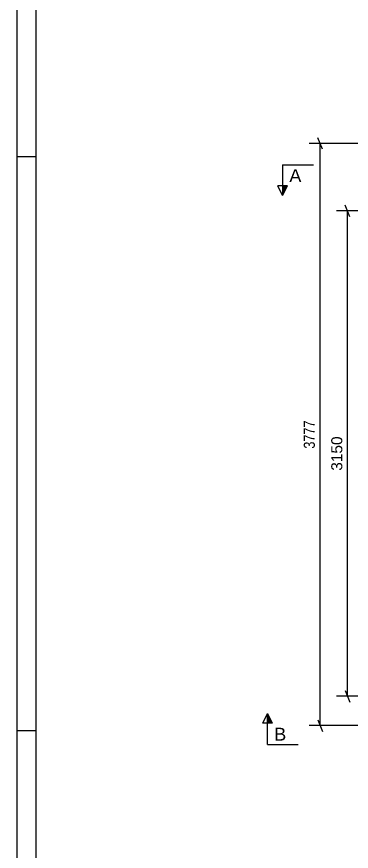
# Model space of a CAD drawing. Header units: millimetres. Extents: x 0 to 841, y 0 to 594.
# Drawn here: x 0 to 86.9, y 266.7 to 483.3 of the extents above; entities that cross this region are included whole.
import ezdxf

# ---------------------------------------------------------------- set-up
doc = ezdxf.new("R2010")
doc.units = ezdxf.units.MM
doc.styles.add('Arial', font='arial.ttf', dxfattribs={"height": 0.2})
doc.styles.add('Arial Narrow', font='ARIALN.TTF', dxfattribs={"height": 0.2})

# ---------------------------------------------------------------- blocks, each defined once
blk = doc.blocks.new('Unknown-318895881-1113')
at = {"color": 5, "linetype": 'Continuous'}
for p, q in [((0, 594), (0, 0)), ((5, 589), (5, 5)), ((5, 447), (0, 447)), ((5, 298), (0, 298))]:
    blk.add_line(p, q, dxfattribs=at)
blk = doc.blocks.new('StraightDimension-318895881-23010 - 3783')
at = {"color": 7, "linetype": 'Continuous'}
for p, q in [((79.36, 448.93), (78.16, 451.93)), ((137.19, 450.43), (75.91, 450.43)), ((78.76, 299.33), (78.76, 450.43)), ((215.85, 299.33), (75.91, 299.33)), ((78.16, 300.83), (79.36, 297.83))]:
    blk.add_line(p, q, dxfattribs=at)
at = {"color": 0}
blk.add_wipeout([(78.01, 379.13), (73.81, 379.13), (73.81, 370.62), (78.01, 370.62)], dxfattribs=at)
at = {"color": 3, "style": 'Arial Narrow'}
blk.add_text('3777', height=2.863, rotation=90.0002, dxfattribs=at).set_placement((77.41, 371.22))
blk = doc.blocks.new('StraightDimension-318895881-4724 - 3783')
at = {"color": 7, "linetype": 'Continuous'}
for p, q in [((86.49, 431.42), (85.29, 434.42)), ((119.66, 432.92), (83.04, 432.92)), ((85.89, 306.92), (85.89, 432.92)), ((85.29, 308.42), (86.49, 305.42)), ((101.24, 306.92), (83.04, 306.92))]:
    blk.add_line(p, q, dxfattribs=at)
at = {"color": 0}
blk.add_wipeout([(85.14, 374.97), (80.94, 374.97), (80.94, 364.88), (85.14, 364.88)], dxfattribs=at)
at = {"color": 3, "style": 'Arial'}
blk.add_text('3150', height=2.865, rotation=90.0002, dxfattribs=at).set_placement((84.54, 365.48))
blk = doc.blocks.new('SectionMark-318895881-5172 - 3783')
at = {"color": 6, "linetype": 'Continuous'}
for p in [(63.87, 299.92), (65.12, 294.42)]:
    blk.add_line(p, (65.12, 302.42), dxfattribs=at)
at = {"color": 0, "linetype": 'Continuous'}
blk.add_wipeout([(69.98, 295.42), (69.98, 298.92), (66.87, 298.92), (66.87, 295.42)], dxfattribs=at)
at = {"linetype": 'Continuous'}
blk.add_hatch(color=6, dxfattribs=at).paths.add_polyline_path([(66.37, 299.92), (65.12, 299.92), (65.12, 302.42)])
at = {"color": 6, "linetype": 'Continuous'}
for p, q in [((65.12, 302.42), (66.37, 299.92)), ((66.37, 299.92), (63.87, 299.92)), ((65.12, 294.42), (73.12, 294.42))]:
    blk.add_line(p, q, dxfattribs=at)
at = {"color": 3, "linetype": 'Continuous', "style": 'Arial'}
blk.add_text('B', height=3.34, dxfattribs=at).set_placement((66.87, 295.42))
blk = doc.blocks.new('SectionMark-318895881-5174 - 3783')
at = {"color": 6, "linetype": 'Continuous'}
for p, q in [((69.05, 444.92), (69.05, 436.92)), ((69.05, 436.92), (67.8, 439.42))]:
    blk.add_line(p, q, dxfattribs=at)
at = {"color": 0, "linetype": 'Continuous'}
blk.add_wipeout([(73.91, 440.42), (73.91, 443.92), (70.8, 443.92), (70.8, 440.42)], dxfattribs=at)
at = {"linetype": 'Continuous'}
blk.add_hatch(color=6, dxfattribs=at).paths.add_polyline_path([(69.05, 439.42), (70.3, 439.42), (69.05, 436.92)])
at = {"color": 6, "linetype": 'Continuous'}
for p, q in [((69.05, 444.92), (77.05, 444.92)), ((70.3, 439.42), (67.8, 439.42)), ((69.05, 436.92), (70.3, 439.42))]:
    blk.add_line(p, q, dxfattribs=at)
at = {"color": 3, "linetype": 'Continuous', "style": 'Arial'}
blk.add_text('A', height=3.34, dxfattribs=at).set_placement((70.8, 440.42))

msp = doc.modelspace()

# ---------------------------------------------------------------- block references
msp.add_blockref('Unknown-318895881-1113', (0, 0))

# ---------------------------------------------------------------- next in the draw order: block references
msp.add_blockref('StraightDimension-318895881-23010 - 3783', (0, 0))

# ---------------------------------------------------------------- next in the draw order: block references
for name in ['SectionMark-318895881-5174 - 3783', 'StraightDimension-318895881-4724 - 3783', 'SectionMark-318895881-5172 - 3783']:
    msp.add_blockref(name, (0, 0))

doc.saveas('drawing.dxf')
